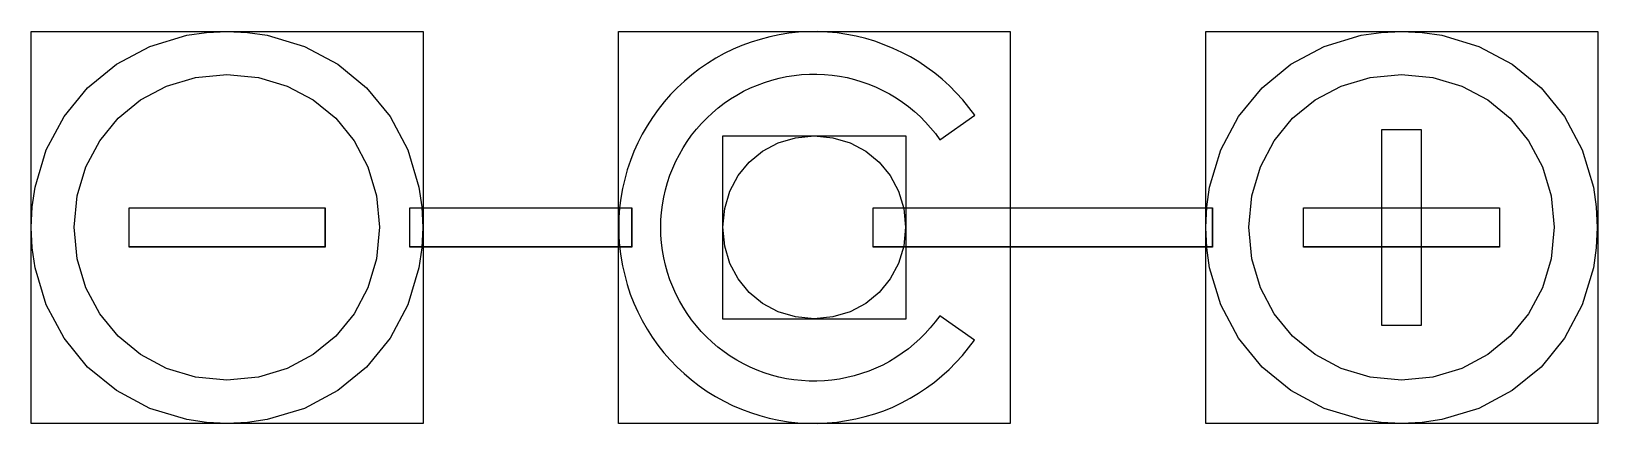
# Model space of a CAD drawing. Extents: x 0 to 120, y 0 to 30.
import ezdxf

# ---------------------------------------------------------------- set-up
doc = ezdxf.new("R2010")
doc.units = 0

msp = doc.modelspace()

# ---------------------------------------------------------------- linework, layer by layer
at = {"layer": 'Layer 1', "color": 7}
for points in [[(0, 30.02), (30.02, 30.02), (30.02, 0), (0, 0), (0, 30.02)], [(15, 30.02), (16.569214, 29.944927), (18.084961, 29.724102), (20.929688, 28.871562), (23.481445, 27.515117), (25.6875, 25.7075), (27.495117, 23.501445), (28.851562, 20.949687), (29.704102, 18.104961), (29.924927, 16.589214), (30, 15.02), (29.924927, 13.450786), (29.704102, 11.935039), (28.851562, 9.090312), (27.495117, 6.538555), (25.6875, 4.3325), (23.481445, 2.524883), (20.929688, 1.168437), (18.084961, 0.315898), (16.569214, 0.095073), (15, 0.02), (13.430786, 0.095073), (11.915039, 0.315898), (9.070312, 1.168437), (6.518555, 2.524883), (4.3125, 4.3325), (2.504883, 6.538555), (1.148438, 9.090312), (0.295898, 11.935039), (0.075073, 13.450786), (0, 15.02), (0.075073, 16.589214), (0.295898, 18.104961), (1.148438, 20.949687), (2.504883, 23.501445), (4.3125, 25.7075), (6.518555, 27.515117), (9.070312, 28.871562), (11.915039, 29.724102), (13.430786, 29.944927), (15, 30.02), (15, 30.02)], [(0, 30.02), (0, 30.02), (0, 30.02)], [(90, 30.02), (120.03, 30.02), (120.03, 0), (90, 0), (90, 30.02)], [(105, 30.02), (106.569214, 29.944927), (108.084961, 29.724102), (110.929688, 28.871562), (113.481445, 27.515117), (115.6875, 25.7075), (117.495117, 23.501445), (118.851562, 20.949687), (119.704102, 18.104961), (119.924927, 16.589214), (120, 15.02), (119.924927, 13.450786), (119.704102, 11.935039), (118.851562, 9.090312), (117.495117, 6.538555), (115.6875, 4.3325), (113.481445, 2.524883), (110.929688, 1.168437), (108.084961, 0.315898), (106.569214, 0.095073), (105, 0.02), (103.430786, 0.095073), (101.915039, 0.315898), (99.070312, 1.168437), (96.518555, 2.524883), (94.3125, 4.3325), (92.504883, 6.538555), (91.148438, 9.090312), (90.295898, 11.935039), (90.075073, 13.450786), (90, 15.02), (90.075073, 16.589214), (90.295898, 18.104961), (91.148438, 20.949687), (92.504883, 23.501445), (94.3125, 25.7075), (96.518555, 27.515117), (99.070312, 28.871562), (101.915039, 29.724102), (103.430786, 29.944927), (105, 30.02), (105, 30.02)], [(90, 30.02), (90, 30.02), (90, 30.02)], [(44.99, 30), (75.02, 30), (75.02, 0), (44.99, 0), (44.99, 30)], [(72.29, 23.6), (71.85, 24.2), (71.38, 24.77), (70.88, 25.32), (70.35, 25.85), (69.8, 26.35), (69.23, 26.82), (68.63, 27.26), (68.01, 27.68), (67.37, 28.06), (66.72, 28.41), (66.04, 28.72), (65.35, 29), (64.65, 29.26), (63.94, 29.48), (63.22, 29.65), (62.49, 29.79), (61.75, 29.9), (61.01, 29.97), (60.27, 30), (59.53, 29.99), (58.78, 29.95), (58.04, 29.87), (57.31, 29.75), (56.58, 29.6), (55.86, 29.41), (55.15, 29.2), (54.45, 28.94), (53.77, 28.65), (53.1, 28.32), (52.45, 27.96), (51.82, 27.57), (51.21, 27.15), (50.61, 26.7), (50.05, 26.22), (49.5, 25.71), (48.99, 25.18), (48.5, 24.62), (48.03, 24.04), (47.6, 23.43), (47.2, 22.8), (46.82, 22.16), (46.48, 21.5), (46.18, 20.82), (45.91, 20.13), (45.67, 19.43), (45.47, 18.71), (45.31, 17.99), (45.18, 17.26), (45.08, 16.52), (45.03, 15.78), (45.01, 15.03), (45.03, 14.29), (45.08, 13.55), (45.18, 12.81), (45.3, 12.08), (45.47, 11.35), (45.67, 10.64), (45.9, 9.92), (46.17, 9.23), (46.48, 8.55), (46.82, 7.89), (47.18, 7.24), (47.58, 6.62), (48.01, 6.01), (48.47, 5.43), (48.96, 4.87), (49.48, 4.33), (50.02, 3.83), (50.59, 3.34), (51.18, 2.89), (51.79, 2.47), (52.42, 2.08), (53.08, 1.72), (53.74, 1.39), (54.43, 1.1), (55.12, 0.84), (55.83, 0.61), (56.55, 0.42), (57.28, 0.27), (58.02, 0.15), (58.75, 0.07), (59.5, 0.03), (60.24, 0.02), (60.98, 0.05), (61.72, 0.12), (62.46, 0.23), (63.19, 0.37), (63.91, 0.54), (64.63, 0.75), (65.33, 0.99), (66.02, 1.27), (66.69, 1.59), (67.35, 1.94), (67.98, 2.32), (68.6, 2.73), (69.2, 3.17), (69.78, 3.65), (70.33, 4.14), (70.85, 4.67), (71.35, 5.22), (71.82, 5.8), (72.27, 6.4), (69.62, 8.25), (69.26, 7.79), (68.89, 7.33), (68.5, 6.9), (68.09, 6.49), (67.66, 6.1), (67.21, 5.73), (66.74, 5.38), (66.26, 5.06), (65.75, 4.76), (65.24, 4.48), (64.71, 4.25), (64.17, 4.02), (63.62, 3.83), (63.06, 3.66), (62.5, 3.52), (61.93, 3.41), (61.35, 3.33), (60.77, 3.28), (60.19, 3.25), (59.6, 3.26), (59.02, 3.29), (58.44, 3.35), (57.86, 3.44), (57.29, 3.56), (56.73, 3.71), (56.17, 3.88), (55.63, 4.09), (55.09, 4.33), (54.57, 4.58), (54.06, 4.86), (53.56, 5.17), (53.08, 5.5), (52.62, 5.85), (52.17, 6.23), (51.75, 6.63), (51.34, 7.05), (50.96, 7.49), (50.6, 7.94), (50.26, 8.42), (49.95, 8.91), (49.66, 9.41), (49.39, 9.93), (49.16, 10.46), (48.94, 11.01), (48.76, 11.56), (48.6, 12.12), (48.47, 12.69), (48.37, 13.26), (48.3, 13.84), (48.25, 14.42), (48.24, 15.01), (48.25, 15.59), (48.3, 16.17), (48.37, 16.75), (48.47, 17.32), (48.6, 17.89), (48.76, 18.45), (48.94, 19.01), (49.15, 19.55), (49.39, 20.08), (49.66, 20.6), (49.95, 21.11), (50.26, 21.6), (50.6, 22.07), (50.97, 22.53), (51.36, 22.97), (51.76, 23.39), (52.19, 23.79), (52.63, 24.16), (53.09, 24.52), (53.57, 24.85), (54.07, 25.15), (54.58, 25.44), (55.11, 25.69), (55.64, 25.91), (56.19, 26.11), (56.74, 26.29), (57.31, 26.44), (57.88, 26.56), (58.45, 26.65), (59.03, 26.71), (59.62, 26.74), (60.2, 26.75), (60.78, 26.72), (61.36, 26.67), (61.94, 26.59), (62.51, 26.48), (63.08, 26.34), (63.64, 26.17), (64.19, 25.98), (64.73, 25.76), (65.25, 25.5), (65.77, 25.23), (66.27, 24.93), (66.75, 24.6), (67.22, 24.26), (67.67, 23.89), (68.11, 23.5), (68.52, 23.08), (68.91, 22.65), (69.28, 22.2), (69.61, 21.73), (72.29, 23.6), (72.29, 23.6)], [(75, 29.98), (75, 29.98), (75, 29.98)], [(14.99, 26.73), (17.39627, 26.499199), (19.615156, 25.834219), (21.605527, 24.776191), (23.32625, 23.36625), (24.736191, 21.645527), (25.794219, 19.655156), (26.459199, 17.43627), (26.69, 15.03), (26.459199, 12.62373), (25.794219, 10.404844), (24.736191, 8.414473), (23.32625, 6.69375), (21.605527, 5.283809), (19.615156, 4.225781), (17.39627, 3.560801), (14.99, 3.33), (12.58373, 3.560801), (10.364844, 4.225781), (8.374473, 5.283809), (6.65375, 6.69375), (5.243809, 8.414473), (4.185781, 10.404844), (3.520801, 12.62373), (3.29, 15.03), (3.520801, 17.43627), (4.185781, 19.655156), (5.243809, 21.645527), (6.65375, 23.36625), (8.374473, 24.776191), (10.364844, 25.834219), (12.58373, 26.499199), (14.99, 26.73), (14.99, 26.73)], [(104.99, 26.73), (107.39627, 26.499199), (109.615156, 25.834219), (111.605527, 24.776191), (113.32625, 23.36625), (114.736191, 21.645527), (115.794219, 19.655156), (116.459199, 17.43627), (116.69, 15.03), (116.459199, 12.62373), (115.794219, 10.404844), (114.736191, 8.414473), (113.32625, 6.69375), (111.605527, 5.283809), (109.615156, 4.225781), (107.39627, 3.560801), (104.99, 3.33), (102.58373, 3.560801), (100.364844, 4.225781), (98.374473, 5.283809), (96.65375, 6.69375), (95.243809, 8.414473), (94.185781, 10.404844), (93.520801, 12.62373), (93.29, 15.03), (93.520801, 17.43627), (94.185781, 19.655156), (95.243809, 21.645527), (96.65375, 23.36625), (98.374473, 24.776191), (100.364844, 25.834219), (102.58373, 26.499199), (104.99, 26.73), (104.99, 26.73)], [(53, 22.02), (67.02, 22.02), (67.02, 7.99), (53, 7.99), (53, 22.02)], [(59.99, 22.02), (61.427734, 21.88207), (62.754375, 21.484687), (63.945078, 20.852461), (64.975, 20.01), (65.819297, 18.981914), (66.453125, 17.792812), (66.851641, 16.467305), (66.99, 15.03), (66.851641, 13.592266), (66.453125, 12.265625), (65.819297, 11.074922), (64.975, 10.045), (63.945078, 9.200703), (62.754375, 8.566875), (61.427734, 8.168359), (59.99, 8.03), (58.552695, 8.168359), (57.227188, 8.566875), (56.038086, 9.200703), (55.01, 10.045), (54.167539, 11.074922), (53.535313, 12.265625), (53.13793, 13.592266), (53, 15.03), (53.13793, 16.467305), (53.535313, 17.792812), (54.167539, 18.981914), (55.01, 20.01), (56.038086, 20.852461), (57.227188, 21.484687), (58.552695, 21.88207), (59.99, 22.02), (59.99, 22.02)], [(53, 22.02), (53, 22.02), (53, 22.02)], [(103.5, 22.52), (106.51, 22.52), (106.51, 7.51), (103.5, 7.51), (103.5, 22.52)], [(105, 7.52), (103.5, 7.52), (103.5, 22.52), (106.5, 22.52), (106.5, 7.52), (105, 7.52), (105, 7.52)], [(7.5, 16.52), (22.51, 16.52), (22.51, 13.51), (7.5, 13.51), (7.5, 16.52)], [(15, 13.52), (7.5, 13.52), (7.5, 16.52), (22.5, 16.52), (22.5, 13.52), (15, 13.52), (15, 13.52)], [(29, 16.52), (46.01, 16.52), (46.01, 13.51), (29, 13.51), (29, 16.52)], [(37.5, 13.52), (29, 13.52), (29, 16.52), (46, 16.52), (46, 13.52), (37.5, 13.52), (37.5, 13.52)], [(64.5, 16.52), (90.51, 16.52), (90.51, 13.51), (64.5, 13.51), (64.5, 16.52)], [(77.5, 13.52), (64.5, 13.52), (64.5, 16.52), (90.5, 16.52), (90.5, 13.52), (77.5, 13.52), (77.5, 13.52)], [(97.5, 16.52), (112.51, 16.52), (112.51, 13.51), (97.5, 13.51), (97.5, 16.52)], [(105, 13.52), (97.5, 13.52), (97.5, 16.52), (112.5, 16.52), (112.5, 13.52), (105, 13.52), (105, 13.52)], [(67.01, 8.01), (67.01, 8.01), (67.01, 8.01)], [(30.01, 0.01), (30.01, 0.01), (30.01, 0.01)], [(45, 0.04), (45, 0.04), (45, 0.04)], [(120.01, 0.01), (120.01, 0.01), (120.01, 0.01)]]:
    msp.add_lwpolyline(points, dxfattribs=at)

doc.saveas('drawing.dxf')
